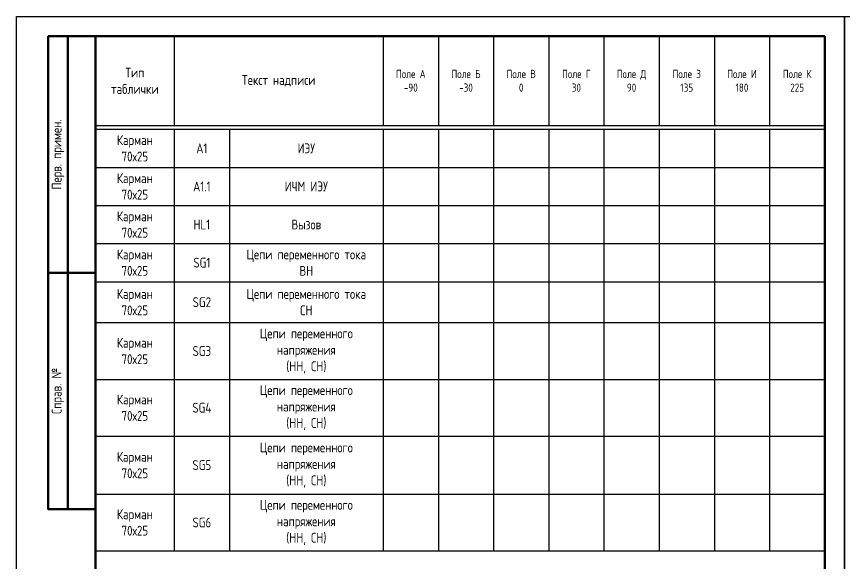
# Model space of a CAD drawing. Header units: millimetres. Extents: x -1036 to 3564, y -90 to 586.
# Drawn here: x -630 to -420, y 158.2 to 297 of the extents above; entities that cross this region are included whole.
import ezdxf

# ---------------------------------------------------------------- set-up
doc = ezdxf.new("R2010")
doc.units = ezdxf.units.MM
doc.styles.add('Gost_type_A', font='GOST_A.TTF')

# ---------------------------------------------------------------- blocks, each defined once
blk = doc.blocks.new('Формат_А4')
blk.add_lwpolyline([(0, 297), (0, 0), (-210, 0), (-210, 297)], close=True)
at = {"lineweight": 50}
blk.add_lwpolyline([(-190, 292), (-5, 292), (-5, 5), (-190, 5)], close=True, dxfattribs=at)
blk = doc.blocks.new('Штамп левый верхний')
at = {"lineweight": 50}
for points in [[(-12, 0), (-7, 0), (-7, -60), (-12, -60)], [(-7, 0), (0, 0), (0, -60), (-7, -60)], [(-12, -60), (-7, -60), (-7, -120), (-12, -120)], [(-7, -60), (0, -60), (0, -120), (-7, -120)]]:
    blk.add_lwpolyline(points, close=True, dxfattribs=at)
at = {"char_height": 2.5, "width": 60, "attachment_point": 5, "rotation": 90, "style": 'Gost_type_A'}
for s, insert in [('Перв. примен.', (-9.5, -30)), ('Справ. №', (-9.5, -90))]:
    blk.add_mtext(s, dxfattribs=dict(at, insert=insert))
blk = doc.blocks.new('*T19')
at = {"color": 0, "linetype": 'ByBlock', "lineweight": -2, "transparency": 16777216}
for p, q in [((0, 0), (185, 0)), ((0, 0), (0, -130.57)), ((20, 0), (20, -22.61)), ((73, 0), (73, -22.61)), ((87, 0), (87, -22.61)), ((101, 0), (101, -22.61)), ((115, 0), (115, -22.61)), ((129, 0), (129, -22.61)), ((143, 0), (143, -22.61)), ((157, 0), (157, -22.61)), ((171, 0), (171, -22.61)), ((185, 0), (185, -130.57)), ((0, -22.61), (185, -22.61)), ((0, -23.61), (185, -23.61)), ((20, -23.61), (20, -130.57)), ((34, -23.61), (34, -130.57)), ((73, -23.61), (73, -130.57)), ((87, -23.61), (87, -130.57)), ((101, -23.61), (101, -130.57)), ((115, -23.61), (115, -130.57)), ((129, -23.61), (129, -130.57)), ((143, -23.61), (143, -130.57)), ((157, -23.61), (157, -130.57)), ((171, -23.61), (171, -130.57)), ((0, -33.28), (185, -33.28)), ((0, -42.95), (185, -42.95)), ((0, -52.62), (185, -52.62)), ((0, -62.29), (185, -62.29)), ((0, -72.67), (185, -72.67)), ((0, -87.06), (185, -87.06)), ((0, -101.45), (185, -101.45)), ((0, -116.18), (185, -116.18)), ((0, -130.57), (185, -130.57))]:
    blk.add_line(p, q, dxfattribs=at)
at = {"color": 0, "transparency": 16777216, "char_height": 2.5, "attachment_point": 5, "style": 'Gost_type_A'}
for s, insert, width in [('Тип таблички', (10, -11.3), 17), ('Текст надписи', (46.5, -11.3), 50), ('{\\H0.83333x;\\C256;Поле А \\P-90}', (80, -11.3), 11), ('{\\H0.83333x;\\C256;Поле Б\\P-30}', (94, -11.3), 11), ('{\\H0.83333x;\\C256;Поле В\\P0}', (108, -11.3), 11), ('{\\H0.83333x;\\C256;Поле Г\\P30}', (122, -11.3), 11), ('{\\H0.83333x;\\C256;Поле Д\\P90}', (136, -11.3), 11), ('{\\H0.83333x;\\C256;Поле З\\P135}', (150, -11.3), 11), ('{\\H0.83333x;\\C256;Поле И\\P180}', (164, -11.3), 11), ('{\\H0.83333x;\\C256;Поле К\\P225}', (178, -11.3), 11), ('Карман\\P70х25', (10, -28.44), 17), ('A1', (27, -28.44), 11), ('ИЭУ', (53.5, -28.44), 36), ('Карман\\P70х25', (10, -38.11), 17), ('A1.1', (27, -38.11), 11), ('ИЧМ ИЭУ', (53.5, -38.11), 36), ('Карман\\P70х25', (10, -47.78), 17), ('HL1', (27, -47.78), 11), ('Вызов', (53.5, -47.78), 36), ('Карман\\P70х25', (10, -57.45), 17), ('Цепи переменного тока \\PВН', (53.5, -57.45), 36), ('SG1', (27, -57.45), 11), ('Карман\\P70х25', (10, -67.48), 17), ('Цепи переменного тока \\PСН', (53.5, -67.48), 36), ('SG2', (27, -67.48), 11), ('{\\C256;Цепи переменного напряжения  \\P(НН, СН)}', (53.5, -79.87), 36), ('Карман\\P70х25', (10, -79.87), 17), ('SG3', (27, -79.87), 11), ('{\\C256;Цепи переменного напряжения  \\P(НН, СН)}', (53.5, -94.26), 36), ('Карман\\P70х25', (10, -94.26), 17), ('SG4', (27, -94.26), 11), ('{\\C256;Цепи переменного напряжения  \\P(НН, СН)}', (53.5, -108.82), 36), ('Карман\\P70х25', (10, -108.82), 17), ('SG5', (27, -108.82), 11), ('{\\C256;Цепи переменного напряжения  \\P(НН, СН)}', (53.5, -123.38), 36), ('Карман\\P70х25', (10, -123.38), 17), ('SG6', (27, -123.38), 11)]:
    blk.add_mtext(s, dxfattribs=dict(at, insert=insert, width=width))

msp = doc.modelspace()

# ---------------------------------------------------------------- block references
at = {"color": 1}
for name, p in [('Формат_А4', (-420, 0)), ('Формат_А4', (-210, 0)), ('Штамп левый верхний', (-610, 292))]:
    msp.add_blockref(name, p, dxfattribs=at)
msp.add_blockref('*T19', (-610, 292))

doc.saveas('drawing.dxf')
